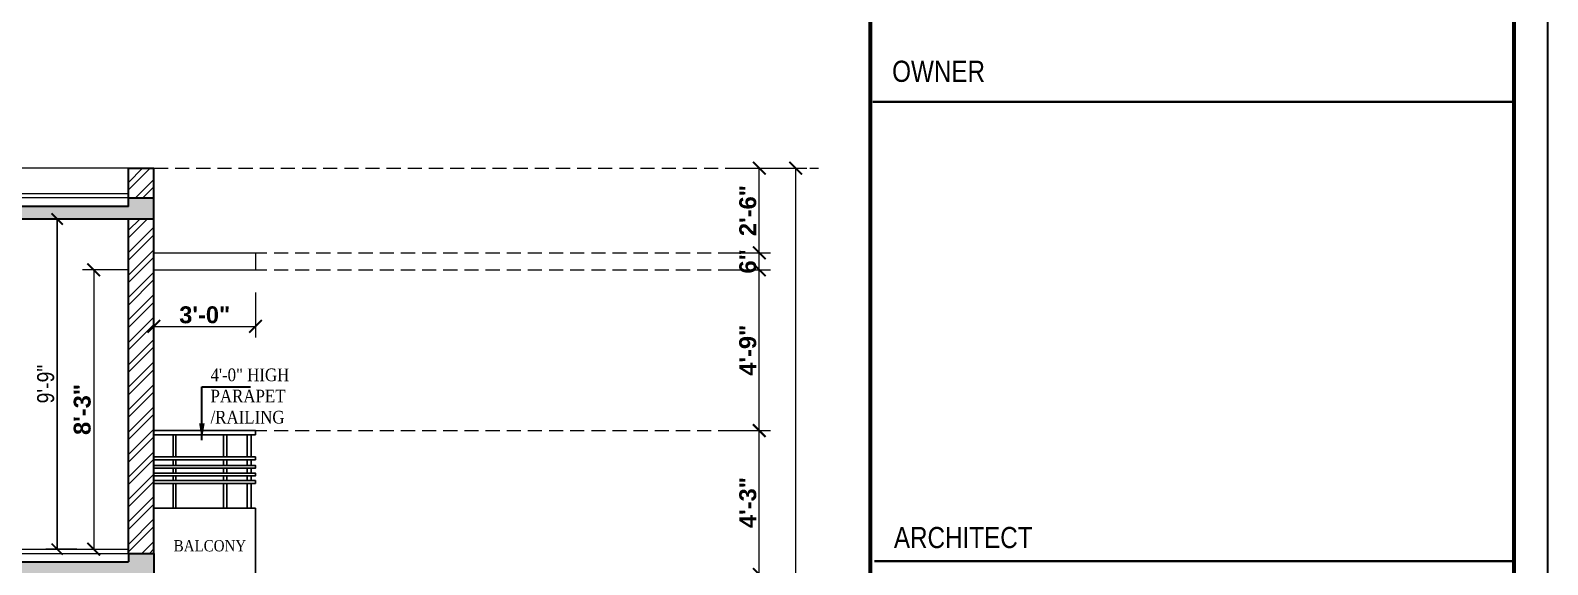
# Model space of a CAD drawing. Header units: feet. Extents: x 12125 to 16886, y -11859 to -10215.
# Drawn here: x 16348 to 16886, y -11266 to -11076 of the extents above; entities that cross this region are included whole.
import ezdxf

# ---------------------------------------------------------------- set-up
doc = ezdxf.new("R2010")
doc.units = ezdxf.units.FT
doc.header["$MEASUREMENT"] = 0
doc.header["$PDMODE"] = 2
doc.linetypes.add('DASHED', pattern=[0.75, 0.5, -0.25])
doc.layers.get('0').update_dxf_attribs({"lineweight": 30})
doc.layers.add('BLK_1_FLR_2_REGULAR_ROOM_4', color=1, linetype='Continuous', plot=False)
for name, color, linetype, lineweight in [('DIM 01', 7, 'Continuous', 9), ('Flooring', 160, 'Continuous', 15), ('HATCH', 9, 'Continuous', 20), ('RAILING', 210, 'Continuous', 25), ('SLAB RCC', 1, 'Continuous', 40), ('TEXT', 7, 'Continuous', 30), ('WALL', 10, 'Continuous', 30)]:
    doc.layers.add(name, color=color, linetype=linetype, lineweight=lineweight)
doc.styles.add('AR. TEXT 01', font='arialbd.ttf')
doc.styles.get("Standard").update_dxf_attribs({"font": 'ARIALN.TTF'})
doc.styles.add('TEX02', font='GARA.TTF')
doc.dimstyles.new('DIM 50', dxfattribs={"dimtxt": 6, "dimasz": 3, "dimexe": 6, "dimexo": 4, "dimgap": 0.3125, "dimtad": 1, "dimzin": 3, "dimdsep": 46, "dimlunit": 4, "dimtxsty": 'AR. TEXT 01', "dimblk": 'DOT', "dimcen": 0.09, "dimclrd": 256, "dimclre": 256, "dimclrt": 256, "dimazin": 0, "dimtfac": 0.8, "dimtofl": 0, "dimtmove": 1, "dimatfit": 3, "dimfxl": 6, "dimfxlon": 1, "dimfrac": 1, "dimtolj": 1, "dimtzin": 0, "dimlwd": -1, "dimlwe": -1, "dimarcsym": 1})
doc.dimstyles.get("Standard").update_dxf_attribs({"dimtxt": 6, "dimasz": 4, "dimexe": 4, "dimexo": 4, "dimgap": 1, "dimtad": 1, "dimdec": 1, "dimzin": 3, "dimdsep": 46, "dimlunit": 4, "dimtxsty": 'Standard', "dimblk": 'ARCHTICK', "dimcen": 0.09, "dimadec": 0, "dimazin": 0, "dimtfac": 1.005, "dimtdec": 1, "dimtofl": 0, "dimtmove": 2, "dimatfit": 3, "dimfxl": 4, "dimfxlon": 1, "dimtolj": 1, "dimtzin": 0, "dimarcsym": 0})

# ---------------------------------------------------------------- blocks, each defined once
blk = doc.blocks.new('_Dot')
at = {"color": 0, "linetype": 'ByBlock', "lineweight": -2}
blk.add_line((-0.5, 0), (-1, 0), dxfattribs=at)
at = {"color": 0, "linetype": 'ByBlock', "const_width": 0.5}
blk.add_lwpolyline([(-0.25, 0, 1), (0.25, 0, 1)], format="xyb", close=True, dxfattribs=at)
blk = doc.blocks.new('_ArchTick')
at = {"color": 0, "linetype": 'ByBlock', "const_width": 0.15}
blk.add_lwpolyline([(-0.5, -0.5), (0.5, 0.5)], dxfattribs=at)
blk = doc.blocks.new('*D189')
at = {"layer": 'Defpoints', "color": 0, "transparency": 16777216}
for p in [(16502.67, -11218.19), (16606.37, -11218.19), (16499.84, -11269.18)]:
    blk.add_point(p, dxfattribs=at)
at = {"layer": 'DIM 01', "transparency": 16777216}
for p, q in [((16594.37, -11218.19), (16610.37, -11218.19)), ((16606.37, -11269.18), (16606.37, -11218.19)), ((16594.37, -11269.18), (16610.37, -11269.18))]:
    blk.add_line(p, q, dxfattribs=at)
at = {"layer": 'DIM 01', "transparency": 16777216, "xscale": 4.5, "yscale": 4.5, "zscale": 4.5}
for p, rotation in [((16606.37, -11218.19), 90), ((16606.37, -11269.18), 270)]:
    blk.add_blockref('_ArchTick', p, dxfattribs=dict(at, rotation=rotation))
at = {"layer": 'DIM 01', "transparency": 16777216, "insert": (16602.31, -11243.69), "char_height": 6, "attachment_point": 5, "rotation": 90, "style": 'AR. TEXT 01'}
blk.add_mtext('\\A1;4\'-3"', dxfattribs=at)
blk = doc.blocks.new('*D190')
at = {"layer": 'Defpoints', "color": 0, "transparency": 16777216}
for p in [(16548.79, -11161.19), (16606.37, -11161.19), (16502.67, -11218.19)]:
    blk.add_point(p, dxfattribs=at)
at = {"layer": 'DIM 01', "transparency": 16777216}
for p, q in [((16594.37, -11161.19), (16610.37, -11161.19)), ((16606.37, -11218.19), (16606.37, -11161.19)), ((16594.37, -11218.19), (16610.37, -11218.19))]:
    blk.add_line(p, q, dxfattribs=at)
at = {"layer": 'DIM 01', "transparency": 16777216, "xscale": 4.5, "yscale": 4.5, "zscale": 4.5}
for p, rotation in [((16606.37, -11161.19), 90), ((16606.37, -11218.19), 270)]:
    blk.add_blockref('_ArchTick', p, dxfattribs=dict(at, rotation=rotation))
at = {"layer": 'DIM 01', "transparency": 16777216, "insert": (16602.3, -11189.69), "char_height": 6, "attachment_point": 5, "rotation": 90, "style": 'AR. TEXT 01'}
blk.add_mtext('\\A1;4\'-9"', dxfattribs=at)
blk = doc.blocks.new('*D191')
at = {"layer": 'Defpoints', "color": 0, "transparency": 16777216}
for p in [(16548.79, -11155.19), (16606.37, -11155.19), (16548.79, -11161.19)]:
    blk.add_point(p, dxfattribs=at)
at = {"layer": 'DIM 01', "transparency": 16777216}
for p, q in [((16594.37, -11155.19), (16610.37, -11155.19)), ((16606.37, -11161.19), (16606.37, -11155.19)), ((16594.37, -11161.19), (16610.37, -11161.19))]:
    blk.add_line(p, q, dxfattribs=at)
at = {"layer": 'DIM 01', "transparency": 16777216, "xscale": 4.5, "yscale": 4.5, "zscale": 4.5}
for p, rotation in [((16606.37, -11155.19), 90), ((16606.37, -11161.19), 270)]:
    blk.add_blockref('_ArchTick', p, dxfattribs=dict(at, rotation=rotation))
at = {"layer": 'DIM 01', "transparency": 16777216, "insert": (16602.31, -11158.19), "char_height": 6, "attachment_point": 5, "rotation": 90, "style": 'AR. TEXT 01'}
blk.add_mtext('\\A1;6"', dxfattribs=at)
blk = doc.blocks.new('*D192')
at = {"layer": 'Defpoints', "color": 0, "transparency": 16777216}
for p in [(16547.96, -11125.19), (16606.37, -11125.19), (16548.79, -11155.19)]:
    blk.add_point(p, dxfattribs=at)
at = {"layer": 'DIM 01', "transparency": 16777216}
for p, q in [((16594.37, -11125.19), (16610.37, -11125.19)), ((16606.37, -11155.19), (16606.37, -11125.19)), ((16594.37, -11155.19), (16610.37, -11155.19))]:
    blk.add_line(p, q, dxfattribs=at)
at = {"layer": 'DIM 01', "transparency": 16777216, "xscale": 4.5, "yscale": 4.5, "zscale": 4.5}
for p, rotation in [((16606.37, -11125.19), 90), ((16606.37, -11155.19), 270)]:
    blk.add_blockref('_ArchTick', p, dxfattribs=dict(at, rotation=rotation))
at = {"layer": 'DIM 01', "transparency": 16777216, "insert": (16602.31, -11140.19), "char_height": 6, "attachment_point": 5, "rotation": 90, "style": 'AR. TEXT 01'}
blk.add_mtext('\\A1;2\'-6"', dxfattribs=at)
blk = doc.blocks.new('*D204')
at = {"layer": 'Defpoints', "color": 0, "transparency": 16777216}
for p in [(16391.76, -11125.19), (16619.26, -11125.19), (16619.81, -11512.19)]:
    blk.add_point(p, dxfattribs=at)
at = {"layer": 'DIM 01', "transparency": 16777216}
for p, q in [((16607.26, -11125.19), (16623.26, -11125.19)), ((16619.26, -11512.19), (16619.26, -11125.19)), ((16615.81, -11512.19), (16615.26, -11512.19))]:
    blk.add_line(p, q, dxfattribs=at)
at = {"layer": 'DIM 01', "transparency": 16777216, "xscale": 4.5, "yscale": 4.5, "zscale": 4.5}
for p, rotation in [((16619.26, -11125.19), 90), ((16619.26, -11512.19), 270)]:
    blk.add_blockref('_ArchTick', p, dxfattribs=dict(at, rotation=rotation))
at = {"layer": 'DIM 01', "transparency": 16777216, "insert": (16615.2, -11324.69), "char_height": 6, "attachment_point": 5, "rotation": 90, "style": 'AR. TEXT 01'}
blk.add_mtext('\\A1;32\'-3"', dxfattribs=at)
blk = doc.blocks.new('*D218')
at = {"layer": 'Defpoints', "color": 0, "transparency": 16777216}
for p in [(16391.76, -11161.19), (16427.76, -11161.19), (16427.76, -11181.23)]:
    blk.add_point(p, dxfattribs=at)
at = {"layer": 'DIM 01', "transparency": 16777216}
for p, q in [((16391.76, -11169.23), (16391.76, -11185.23)), ((16427.76, -11169.23), (16427.76, -11185.23)), ((16391.76, -11181.23), (16427.76, -11181.23))]:
    blk.add_line(p, q, dxfattribs=at)
at = {"layer": 'DIM 01', "transparency": 16777216, "xscale": 4.5, "yscale": 4.5, "zscale": 4.5, "rotation": 180}
blk.add_blockref('_ArchTick', (16391.76, -11181.23), dxfattribs=at)
at = {"layer": 'DIM 01', "transparency": 16777216, "xscale": 4.5, "yscale": 4.5, "zscale": 4.5}
blk.add_blockref('_ArchTick', (16427.76, -11181.23), dxfattribs=at)
at = {"layer": 'DIM 01', "transparency": 16777216, "insert": (16409.76, -11177.17), "char_height": 6, "attachment_point": 5, "style": 'AR. TEXT 01'}
blk.add_mtext('\\A1;3\'-0"', dxfattribs=at)
blk = doc.blocks.new('*D333')
at = {"layer": 'Defpoints', "color": 0, "transparency": 16777216}
for p in [(16397.2, -11161.19), (16363.02, -11260.19), (16370.43, -11260.19)]:
    blk.add_point(p, dxfattribs=at)
at = {"layer": 'DIM 01', "transparency": 16777216}
for p, q in [((16382.43, -11161.19), (16366.43, -11161.19)), ((16370.43, -11161.19), (16370.43, -11260.19)), ((16367.02, -11260.19), (16374.43, -11260.19))]:
    blk.add_line(p, q, dxfattribs=at)
at = {"layer": 'DIM 01', "transparency": 16777216, "xscale": 4.5, "yscale": 4.5, "zscale": 4.5}
for p, rotation in [((16370.43, -11161.19), 90), ((16370.43, -11260.19), 270)]:
    blk.add_blockref('_ArchTick', p, dxfattribs=dict(at, rotation=rotation))
at = {"layer": 'DIM 01', "transparency": 16777216, "insert": (16366.36, -11210.69), "char_height": 6, "attachment_point": 5, "rotation": 90, "style": 'AR. TEXT 01'}
blk.add_mtext('\\A1;8\'-3"', dxfattribs=at)
blk = doc.blocks.new('*D457')
at = {"layer": 'BLK_1_FLR_2_REGULAR_ROOM_4', "color": 0, "lineweight": -2, "transparency": 16777216}
for p, q in [((16364.47, -11143.19), (16353.47, -11143.19)), ((16357.47, -11260.19), (16357.47, -11143.19)), ((16364.47, -11260.19), (16353.47, -11260.19))]:
    blk.add_line(p, q, dxfattribs=at)
at = {"layer": 'Defpoints', "color": 0, "transparency": 16777216}
for p in [(16357.47, -11143.19), (16375.01, -11143.19), (16368.65, -11260.19)]:
    blk.add_point(p, dxfattribs=at)
at = {"layer": 'BLK_1_FLR_2_REGULAR_ROOM_4', "color": 0, "lineweight": -2, "transparency": 16777216, "xscale": 4, "yscale": 4, "zscale": 4}
for p, rotation in [((16357.47, -11143.19), 90), ((16357.47, -11260.19), 270)]:
    blk.add_blockref('_ArchTick', p, dxfattribs=dict(at, rotation=rotation))
at = {"layer": 'BLK_1_FLR_2_REGULAR_ROOM_4', "color": 0, "transparency": 16777216, "insert": (16353.4, -11201.69), "char_height": 6, "attachment_point": 5, "rotation": 90}
blk.add_mtext('\\A1;9\'-9"', dxfattribs=at)

msp = doc.modelspace()

# ---------------------------------------------------------------- hatches: boundary and pattern name
at = {"layer": 'HATCH', "ltscale": 10}
h = msp.add_hatch(dxfattribs=at)
h.set_pattern_fill('ANSI32', color=256, scale=15, angle=180, style=0)
h.set_pattern_definition([(-135, (-64522.8, 70481.258), (3.97747564, -3.97747564), []), (-135, (-64525.452, 70481.258), (3.97747564, -3.97747564), [])])
h.paths.add_polyline_path([(16391.761, -11125.195), (16382.761, -11125.195), (16382.761, -11134.195), (16382.761, -11135.695), (16391.761, -11135.695)])
at = {"layer": 'HATCH', "ltscale": 20}
h = msp.add_hatch(dxfattribs=at)
h.set_pattern_fill('AR-CONC', color=256, style=0)
h.set_pattern_definition([(50, (-64522.8, 70481.258), (7.17260183, -0.62752135), [0.75, -8.25]), (-5, (-64522.8, 70481.258), (-1.38751334, 7.52192134), [0.6, -6.6]), (100.4514445, (-64522.2024, 70481.206), (5.78508847, 6.8943999), [0.6374019, -7.0114211]), (46.1842, (-64522.8, 70483.258), (10.6724133, -1.6551928), [1.125, -12.375]), (96.635635, (-64521.911, 70483.12), (9.3466195, 9.741186), [0.9561034, -10.5171376]), (-8.815836, (-64522.8, 70483.258), (9.3466195, 9.741186), [0.9, -9.9]), (21, (-64521.8, 70482.758), (5.96907052, -4.0261889), [0.75, -8.25]), (-34, (-64521.8, 70482.758), (2.4331533, 7.25150045), [0.6, -6.6]), (71.451445, (-64521.303, 70482.423), (8.40222377, 3.22531153), [0.6374019, -7.0114211]), (37.5, (-64522.8, 70481.2582), (0.121598553, 3.32893854), [0, -6.52, 0, -6.7, 0, -6.625]), (7.5, (-64522.8, 70481.2582), (2.63069537, 3.94411712), [0, -3.82, 0, -6.37, 0, -2.525]), (-32.5, (-64525.03, 70481.2582), (5.33822436, -0.22554872), [0, -2.5, 0, -7.8, 0, -10.35]), (-42.5, (-64526.03, 70481.258), (5.8318617, 1.00104982), [0, -3.25, 0, -5.18, 0, -7.35])])
h.paths.add_polyline_path([(16103.761, -11134.195), (16094.761, -11134.195), (16094.761, -11143.195), (16391.761, -11143.195), (16391.761, -11135.695), (16382.761, -11135.695), (16382.761, -11138.695), (16103.761, -11138.695)])
at = {"layer": 'HATCH', "ltscale": 10}
h = msp.add_hatch(dxfattribs=at)
h.set_pattern_fill('ANSI32', color=256, scale=15, angle=180, style=0)
h.set_pattern_definition([(-135, (-64522.8, 70472.258), (3.97747564, -3.97747564), []), (-135, (-64525.452, 70472.258), (3.97747564, -3.97747564), [])])
h.paths.add_polyline_path([(16391.761, -11143.195), (16382.761, -11143.195), (16382.761, -11261.695), (16391.761, -11261.695)])
at = {"layer": 'HATCH', "ltscale": 20}
h = msp.add_hatch(dxfattribs=at)
h.set_pattern_fill('AR-CONC', color=256, style=0)
h.set_pattern_definition([(50, (-64522.8, 70607.258), (7.17260183, -0.62752135), [0.75, -8.25]), (-5, (-64522.8, 70607.258), (-1.38751334, 7.52192134), [0.6, -6.6]), (100.4514445, (-64522.2024, 70607.206), (5.78508847, 6.8943999), [0.6374019, -7.0114211]), (46.1842, (-64522.8, 70609.258), (10.6724133, -1.6551928), [1.125, -12.375]), (96.635635, (-64521.911, 70609.12), (9.3466195, 9.741186), [0.9561034, -10.5171376]), (-8.815836, (-64522.8, 70609.258), (9.3466195, 9.741186), [0.9, -9.9]), (21, (-64521.8, 70608.758), (5.96907052, -4.0261889), [0.75, -8.25]), (-34, (-64521.8, 70608.758), (2.4331533, 7.25150045), [0.6, -6.6]), (71.451445, (-64521.303, 70608.423), (8.40222377, 3.22531153), [0.6374019, -7.0114211]), (37.5, (-64522.8, 70607.2582), (0.121598553, 3.32893854), [0, -6.52, 0, -6.7, 0, -6.625]), (7.5, (-64522.8, 70607.2582), (2.63069537, 3.94411712), [0, -3.82, 0, -6.37, 0, -2.525]), (-32.5, (-64525.03, 70607.2582), (5.33822436, -0.22554872), [0, -2.5, 0, -7.8, 0, -10.35]), (-42.5, (-64526.03, 70607.258), (5.8318617, 1.00104982), [0, -3.25, 0, -5.18, 0, -7.35])])
h.paths.add_polyline_path([(16391.761, -11261.695), (16382.761, -11261.695), (16382.761, -11264.695), (16193.011, -11264.695), (16193.011, -11261.695), (16184.011, -11261.695), (16184.011, -11264.695), (16103.761, -11264.695), (16103.761, -11261.695), (16094.761, -11261.695), (16094.761, -11269.195), (16391.761, -11269.195)])

# ---------------------------------------------------------------- linework, layer by layer
at = {"color": 3}
msp.add_line((16885.839, -10550.006), (16885.839, -11614.729), dxfattribs=at)
msp.add_lwpolyline([(15284.2, -10549.647), (16885.839, -10550.006), (16885.839, -11614.729), (15284.2, -11614.371)], close=True, dxfattribs=at)
at = {"layer": 'Flooring', "ltscale": 10}
for p, q in [((16382.761, -11125.195), (16099.261, -11125.195)), ((16382.761, -11134.195), (16103.761, -11134.195)), ((16382.761, -11135.695), (16103.761, -11135.695)), ((16210.261, -11260.195), (16382.761, -11260.195)), ((16210.261, -11261.695), (16382.761, -11261.695))]:
    msp.add_line(p, q, dxfattribs=at)
at = {"layer": 'HATCH', "linetype": 'DASHED', "ltscale": 10}
for p, q in [((16391.761, -11125.195), (16627.396, -11125.195)), ((16411.825, -11155.195), (16606.371, -11155.195)), ((16411.825, -11161.195), (16606.371, -11161.195)), ((16411.825, -11218.195), (16606.371, -11218.195))]:
    msp.add_line(p, q, dxfattribs=at)
at = {"layer": 'RAILING', "ltscale": 10}
for p, q in [((16427.761, -11218.195), (16391.761, -11218.195)), ((16427.761, -11219.663), (16391.761, -11219.663)), ((16398.553, -11227.508), (16398.553, -11219.663)), ((16399.553, -11227.508), (16399.553, -11219.663)), ((16416.424, -11219.663), (16416.424, -11227.508)), ((16417.64, -11219.663), (16417.64, -11227.508)), ((16424.761, -11219.663), (16424.761, -11227.508)), ((16426.261, -11227.508), (16426.261, -11219.663)), ((16427.761, -11218.195), (16427.761, -11219.663)), ((16427.761, -11227.508), (16391.761, -11227.508)), ((16427.761, -11228.508), (16391.761, -11228.508)), ((16427.761, -11230.508), (16391.761, -11230.508)), ((16398.553, -11230.508), (16398.553, -11228.508)), ((16399.553, -11230.508), (16399.553, -11228.508)), ((16416.424, -11228.508), (16416.424, -11230.508)), ((16417.64, -11228.508), (16417.64, -11230.508)), ((16424.761, -11228.508), (16424.761, -11230.508)), ((16426.261, -11230.508), (16426.261, -11228.508)), ((16427.761, -11227.508), (16427.761, -11228.508)), ((16427.761, -11228.508), (16427.761, -11227.508)), ((16427.761, -11230.508), (16427.761, -11231.508)), ((16427.761, -11231.508), (16427.761, -11230.508)), ((16427.761, -11231.508), (16391.761, -11231.508)), ((16427.761, -11233.255), (16391.761, -11233.255)), ((16427.761, -11234.255), (16391.761, -11234.255)), ((16427.761, -11235.914), (16391.761, -11235.914)), ((16398.553, -11233.255), (16398.553, -11231.508)), ((16398.553, -11235.914), (16398.553, -11234.255)), ((16399.553, -11233.255), (16399.553, -11231.508)), ((16399.553, -11235.914), (16399.553, -11234.255)), ((16416.424, -11231.508), (16416.424, -11233.255)), ((16416.424, -11234.255), (16416.424, -11235.914)), ((16417.64, -11231.508), (16417.64, -11233.255)), ((16417.64, -11234.255), (16417.64, -11235.914)), ((16424.761, -11231.508), (16424.761, -11233.255)), ((16424.761, -11234.255), (16424.761, -11235.914)), ((16426.261, -11233.255), (16426.261, -11231.508)), ((16426.261, -11235.914), (16426.261, -11234.255)), ((16427.761, -11233.255), (16427.761, -11234.255)), ((16427.761, -11234.255), (16427.761, -11233.255)), ((16427.761, -11235.914), (16427.761, -11236.914)), ((16427.761, -11236.914), (16427.761, -11235.914)), ((16427.761, -11236.914), (16391.761, -11236.914)), ((16398.553, -11245.661), (16398.553, -11236.914)), ((16399.553, -11245.661), (16399.553, -11236.914)), ((16416.424, -11236.914), (16416.424, -11245.661)), ((16417.64, -11236.914), (16417.64, -11245.661)), ((16424.761, -11236.914), (16424.761, -11245.661)), ((16426.261, -11245.661), (16426.261, -11236.914)), ((16427.761, -11245.661), (16391.761, -11245.661)), ((16427.761, -11245.661), (16427.761, -11269.176))]:
    msp.add_line(p, q, dxfattribs=at)
for points in [[(16424.761, -11218.195), (16427.761, -11218.195), (16427.761, -11219.663), (16424.761, -11219.663)], [(16424.761, -11218.195), (16424.761, -11218.195), (16426.261, -11218.195)], [(16426.261, -11219.663), (16424.761, -11219.663)], [(16424.761, -11227.508), (16427.761, -11227.508), (16427.761, -11228.508), (16424.761, -11228.508)], [(16424.761, -11227.508), (16424.761, -11227.508), (16426.261, -11227.508)], [(16426.261, -11228.508), (16424.761, -11228.508)], [(16424.761, -11230.508), (16427.761, -11230.508), (16427.761, -11231.508), (16424.761, -11231.508)], [(16424.761, -11230.508), (16424.761, -11230.508), (16426.261, -11230.508)], [(16426.261, -11231.508), (16424.761, -11231.508)], [(16424.761, -11233.255), (16427.761, -11233.255), (16427.761, -11234.255), (16424.761, -11234.255)], [(16424.761, -11233.255), (16424.761, -11233.255), (16426.261, -11233.255)], [(16426.261, -11234.255), (16424.761, -11234.255)], [(16424.761, -11235.914), (16427.761, -11235.914), (16427.761, -11236.914), (16424.761, -11236.914)], [(16424.761, -11235.914), (16424.761, -11235.914), (16426.261, -11235.914)], [(16426.261, -11236.914), (16424.761, -11236.914)]]:
    msp.add_lwpolyline(points, dxfattribs=at)
at = {"layer": 'SLAB RCC', "lineweight": 30, "ltscale": 10}
for p, q in [((16382.761, -11138.695), (16103.761, -11138.695)), ((16382.761, -11135.695), (16391.761, -11135.695)), ((16391.761, -11143.195), (16391.761, -11135.695)), ((16391.761, -11143.195), (16094.761, -11143.195)), ((16382.761, -11261.695), (16391.761, -11261.695)), ((16382.761, -11261.695), (16382.761, -11264.695)), ((16391.761, -11261.695), (16391.765, -11269.195)), ((16210.261, -11264.695), (16382.761, -11264.695))]:
    msp.add_line(p, q, dxfattribs=at)
at = {"layer": 'SLAB RCC', "lineweight": 9, "ltscale": 10}
for p, q in [((16391.761, -11155.195), (16427.761, -11155.195)), ((16427.761, -11155.195), (16427.761, -11161.195)), ((16391.761, -11161.195), (16427.761, -11161.195))]:
    msp.add_line(p, q, dxfattribs=at)
at = {"layer": 'WALL', "color": 35, "linetype": 'Continuous', "lineweight": 60}
for p, q in [((16645.792, -11602.729), (16645.792, -10562.506)), ((16873.839, -10562.006), (16873.839, -11602.729))]:
    msp.add_line(p, q, dxfattribs=at)
at = {"layer": 'WALL', "color": 35, "linetype": 'Continuous', "lineweight": 35}
for p, q in [((16646.589, -11101.676), (16873.839, -11101.676)), ((16647.212, -11264.413), (16873.839, -11264.413))]:
    msp.add_line(p, q, dxfattribs=at)
at = {"layer": 'WALL', "ltscale": 5}
for p, q in [((16382.761, -11134.195), (16382.761, -11125.195)), ((16382.761, -11125.195), (16391.761, -11125.195)), ((16391.761, -11135.695), (16391.761, -11125.195)), ((16382.761, -11135.695), (16382.761, -11134.195)), ((16382.761, -11138.695), (16382.761, -11135.695)), ((16382.761, -11261.695), (16382.761, -11143.195)), ((16391.761, -11261.695), (16391.761, -11143.195))]:
    msp.add_line(p, q, dxfattribs=at)
at = {"layer": 'WALL', "color": 35, "linetype": 'Continuous', "lineweight": 60}
msp.add_lwpolyline([(15296.2, -10561.647), (16873.839, -10562.006), (16873.839, -11602.729), (15296.2, -11602.371)], close=True, dxfattribs=at)

# ---------------------------------------------------------------- texts
at = {"layer": 'TEXT', "linetype": 'Continuous', "lineweight": -2, "char_height": 7.5, "width": 142.08952, "attachment_point": 1}
for s, insert in [('OWNER', (16653.458, -11087.064)), ('ARCHITECT', (16654.081, -11252.332))]:
    msp.add_mtext(s, dxfattribs=dict(at, insert=insert))
at = {"layer": 'TEXT', "style": 'TEX02'}
for s, insert, char_height, width, attachment_point in [('\\A1;4\'-0" HIGH \\PPARAPET\\P/RAILING', (16411.825, -11196.167), 4.5, 35.47914, 1), ('\\A1;BALCONY', (16411.611, -11256.985), 4, 122.74671, 2)]:
    msp.add_mtext(s, dxfattribs=dict(at, insert=insert, char_height=char_height, width=width, attachment_point=attachment_point))

# ---------------------------------------------------------------- dimensions: what is measured, and where the dimension line sits
at = {"layer": 'BLK_1_FLR_2_REGULAR_ROOM_4', "color": 1}
dim = msp.add_linear_dim(base=(16357.466, -11143.195), p1=(16368.648, -11260.195), p2=(16375.012, -11143.195), angle=90, dimstyle='Standard', override={"dimfxl": 7}, dxfattribs=at)
dim.commit()
dim.dimension.update_dxf_attribs({"geometry": '*D457', "text_midpoint": (16353.403, -11201.695)})
at = {"layer": 'DIM 01'}
for base, p1, p2, picture, middle in [((16619.264, -11125.195), (16619.814, -11512.195), (16391.761, -11125.195), '*D204', (16619.264, -11324.695)), ((16606.371, -11155.195), (16548.793, -11161.195), (16548.793, -11155.195), '*D191', (16606.371, -11158.195))]:
    dim = msp.add_linear_dim(base=base, p1=p1, p2=p2, angle=90, dimstyle='DIM 50', override={"dimtxt": 6, "dimasz": 4.5, "dimexe": 4, "dimgap": 1, "dimblk1": 'ArchTick', "dimblk2": 'ArchTick', "dimsah": 1, "dimfxl": 12}, dxfattribs=at)
    dim.commit()
    dim.dimension.update_dxf_attribs({"geometry": picture, "text_midpoint": middle, "dimtype": 160})
for base, p1, p2, picture, middle in [((16606.371, -11125.195), (16548.793, -11155.195), (16547.964, -11125.195), '*D192', (16602.311, -11140.195)), ((16370.431, -11260.195), (16397.2, -11161.195), (16363.018, -11260.195), '*D333', (16366.365, -11210.695)), ((16606.371, -11161.195), (16502.671, -11218.195), (16548.793, -11161.195), '*D190', (16602.305, -11189.695)), ((16606.371, -11218.195), (16499.845, -11269.176), (16502.671, -11218.195), '*D189', (16602.311, -11243.685))]:
    dim = msp.add_linear_dim(base=base, p1=p1, p2=p2, angle=90, dimstyle='DIM 50', override={"dimtxt": 6, "dimasz": 4.5, "dimexe": 4, "dimgap": 1, "dimblk1": 'ArchTick', "dimblk2": 'ArchTick', "dimsah": 1, "dimfxl": 12}, dxfattribs=at)
    dim.commit()
    dim.dimension.update_dxf_attribs({"geometry": picture, "text_midpoint": middle})
dim = msp.add_linear_dim(base=(16427.761, -11181.232), p1=(16391.761, -11161.195), p2=(16427.761, -11161.195), dimstyle='DIM 50', override={"dimtxt": 6, "dimasz": 4.5, "dimexe": 4, "dimgap": 1, "dimblk1": 'ArchTick', "dimblk2": 'ArchTick', "dimsah": 1, "dimfxl": 12}, dxfattribs=at)
dim.commit()
dim.dimension.update_dxf_attribs({"geometry": '*D218', "text_midpoint": (16409.761, -11177.172)})

# ---------------------------------------------------------------- leaders
at = {"layer": 'TEXT'}
msp.add_leader([(16408.763, -11221.576), (16408.763, -11202.697), (16425.997, -11202.697)], dimstyle='DIM 50', override={"dimasz": 6, "dimgap": 2.5, "dimtad": 0}, dxfattribs=at)

doc.saveas('drawing.dxf')
